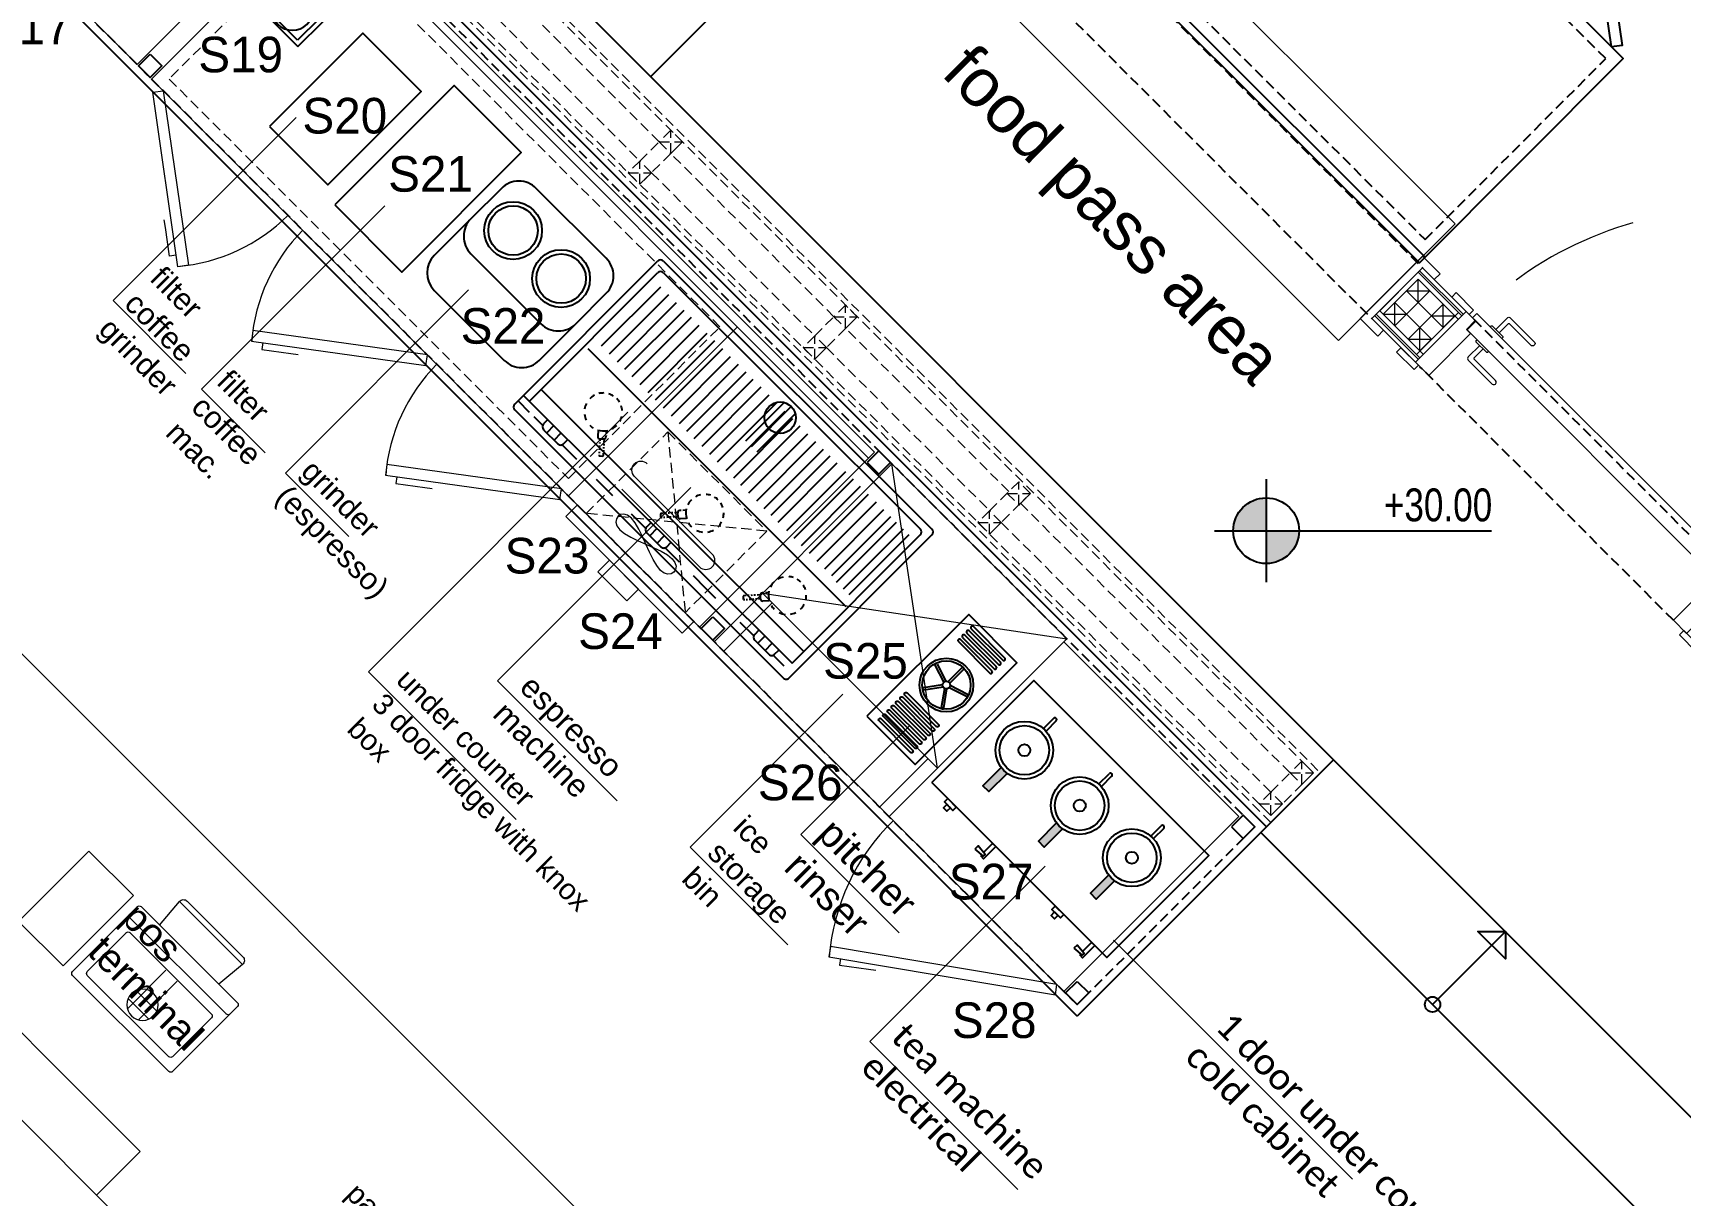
# Model space of a CAD drawing. Header units: millimetres. Extents: x 4459 to 18299, y -2909 to 3305.
# Drawn here: x 6534.1 to 6933.7, y 1243 to 1524.8 of the extents above; entities that cross this region are included whole.
import ezdxf
from ezdxf.enums import TextEntityAlignment as Align

# ---------------------------------------------------------------- set-up
doc = ezdxf.new("R2010")
doc.units = ezdxf.units.MM
doc.header["$LTSCALE"] = 5
doc.linetypes.add('DASHED', pattern=[0.75, 0.5, -0.25])
doc.linetypes.add('HIDDEN', pattern=[9.525, 6.35, -3.175])
doc.layers.get('Defpoints').update_dxf_attribs({"lineweight": 9})
for name, color, linetype in [('002 Çizgi', 7, 'Continuous'), ('a_text_1_100_turkish', 7, 'Continuous'), ('DY-49-Kot', 7, 'Continuous'), ('I-Eqpm-Fixd-N', 3, 'Continuous'), ('I-Eqpm-Move-N', 2, 'Continuous'), ('I-Powr-Wall-N', 2, 'Continuous'), ('katman 1', 7, 'Continuous'), ('Kıtc-002 Çizgi', 7, 'Continuous'), ('Sktürk-002 Çizgi', 7, 'Continuous')]:
    doc.layers.add(name, color=color, linetype=linetype)
for name, color, linetype, lineweight in [('AIT - Kitchen Equipment', 4, 'Continuous', 5), ('no3_ahsap kesit on', 40, 'Continuous', 20), ('no3_alçıpan kesit', 210, 'Continuous', 20), ('no3_duvar kaplama', 8, 'Continuous', 9), ('no3_kutuprofil kesit', 74, 'Continuous', 18), ('no3_mermer gorunus on', 31, 'Continuous', 15), ('no3_paslanmaz gorunus arka', 173, 'Continuous', 9), ('no3_paslanmaz gorunus on', 163, 'Continuous', 18), ('no3_seramik ön', 123, 'Continuous', 18), ('no3_yazı duvar', 152, 'Continuous', 0), ('no3_yazı tefriş', 152, 'Continuous', 15), ('no3_ölçü tefriş', 252, 'Continuous', 0)]:
    doc.layers.add(name, color=color, linetype=linetype, lineweight=lineweight)
doc.styles.add('M_1.1', font='stylu.ttf', dxfattribs={"width": 0.8, "height": 5})
doc.styles.add('ROMANSTW', font='georgia.ttf')
doc.styles.get("Standard").update_dxf_attribs({"font": 'arial.ttf'})
doc.styles.add('TAKSİM', font='GOTHIC.TTF', dxfattribs={"height": 20})
doc.styles.add('text2', font='calibri.ttf', dxfattribs={"width": 0.8})
doc.dimstyles.new('M1', dxfattribs={"dimtxt": 11, "dimasz": 5, "dimexe": 2, "dimexo": 5, "dimgap": 3, "dimtad": 1, "dimdec": 1, "dimzin": 12, "dimdsep": 46, "dimtxsty": 'ROMANSTW', "dimblk": 'ARCHTICK', "dimcen": 0.09, "dimse1": 1, "dimse2": 1, "dimclrd": 251, "dimclre": 251, "dimclrt": 1, "dimadec": 0, "dimazin": 0, "dimtfac": 1, "dimtdec": 1, "dimtix": 1, "dimtmove": 0, "dimatfit": 3, "dimldrblk": 'ARCHTICK', "dimfxl": 1, "dimtolj": 1, "dimtzin": 0, "dimarcsym": 0})
doc.dimstyles.new('M3', dxfattribs={"dimtxt": 7, "dimasz": 1, "dimexe": 1, "dimexo": 3, "dimgap": 3, "dimtad": 1, "dimdec": 1, "dimzin": 12, "dimdsep": 46, "dimtxsty": 'ROMANSTW', "dimblk": 'ARCHTICK', "dimcen": 0, "dimse1": 1, "dimse2": 1, "dimclrd": 251, "dimclre": 251, "dimclrt": 1, "dimadec": 0, "dimazin": 0, "dimtfac": 1, "dimtdec": 1, "dimtix": 1, "dimtmove": 0, "dimatfit": 3, "dimldrblk": 'ARCHTICK', "dimfxl": 1, "dimtolj": 1, "dimtzin": 0, "dimarcsym": 0})

# ---------------------------------------------------------------- blocks, each defined once
blk = doc.blocks.new('KAPI1')
at = {"layer": 'no3_ahsap kesit on'}
for p, q in [((16945.47, -7443.85), (16945.47, -7445.35)), ((17033.07, -7443.85), (16945.47, -7443.85)), ((17033.07, -7443.85), (17033.07, -7448.35)), ((16945.47, -7445.35), (16946.67, -7445.35)), ((16946.67, -7445.35), (16946.67, -7448.35)), ((17034.27, -7445.35), (17033.07, -7445.35)), ((16946.67, -7448.35), (17031.87, -7448.35))]:
    blk.add_line(p, q, dxfattribs=at)
for points in [[(16951.47, -7443.35), (16951.47, -7439.45, -0.414214), (16952.07, -7438.85), (16960.21, -7438.85, -1), (16960.21, -7440.05), (16952.92, -7440.05, 0.414214), (16952.67, -7440.3), (16952.67, -7443.35)], [(16950.07, -7443.85), (16950.07, -7443.6, -0.414214), (16950.32, -7443.35), (16953.82, -7443.35, -0.414214), (16954.07, -7443.6), (16954.07, -7443.85)], [(16954.07, -7448.35), (16954.07, -7448.6, -0.414214), (16953.82, -7448.85), (16950.32, -7448.85, -0.414214), (16950.07, -7448.6), (16950.07, -7448.35)], [(16951.47, -7448.85), (16951.47, -7452.75, 0.414214), (16952.07, -7453.35), (16960.21, -7453.35, 1), (16960.21, -7452.15), (16952.92, -7452.15, -0.414214), (16952.67, -7451.9), (16952.67, -7448.85)]]:
    blk.add_lwpolyline(points, format="xyb", dxfattribs=at)
for points in [[(16938.37, -7443.85), (16938.37, -7445.35), (16944.37, -7445.35), (16944.37, -7443.85), (16938.37, -7443.85)], [(17041.37, -7443.85), (17041.37, -7445.35), (17035.37, -7445.35), (17035.37, -7443.85), (17041.37, -7443.85)], [(16938.37, -7464.25), (16938.37, -7462.75), (16944.37, -7462.75), (16944.37, -7464.25), (16938.37, -7464.25)], [(17041.37, -7464.25), (17041.37, -7462.75), (17035.37, -7462.75), (17035.37, -7464.25), (17041.37, -7464.25)]]:
    blk.add_lwpolyline(points, dxfattribs=at)
for points in [[(16943.37, -7445.35), (16943.37, -7462.75), (16947.87, -7462.75), (16947.87, -7448.35), (16946.47, -7448.35), (16946.47, -7445.35)], [(17036.37, -7445.35), (17036.37, -7462.75), (17031.87, -7462.75), (17031.87, -7448.35), (17033.27, -7448.35), (17033.27, -7445.35)]]:
    blk.add_lwpolyline(points, close=True, dxfattribs=at)
blk.add_circle((17034.68, -7444.85), 0.5, dxfattribs=at)
at = {"layer": 'no3_duvar kaplama', "linetype": 'HIDDEN'}
blk.add_line((17034.68, -7444.85), (17035.11, -7355.69), dxfattribs=at)
blk.add_arc((17034.71, -7444.93), 89.24, 89.7396, 180.2747, dxfattribs=at)
blk = doc.blocks.new('plan3')
at = {"color": 252, "linetype": 'DASHED'}
for p, q in [((26778.99, -6858.65), (26864.04, -6943.69)), ((26766.69, -6870.96), (26851.73, -6956)), ((26939.34, -7019), (26875.7, -6955.36)), ((26924.92, -7029.18), (26863.4, -6967.67))]:
    blk.add_line(p, q, dxfattribs=at)
at = {"layer": 'no3_ahsap kesit on'}
blk.add_lwpolyline([(26866.86, -6946.52), (26868.28, -6945.11), (26864.04, -6940.87), (26848.9, -6956), (26853.15, -6960.24), (26854.56, -6958.83), (26851.73, -6956), (26864.04, -6943.69), (26866.86, -6946.52)], dxfattribs=at)
at = {"layer": 'no3_alçıpan kesit'}
for p, q in [((26853.64, -6954.09), (26862.74, -6944.99)), ((26854.49, -6954.94), (26862.98, -6946.45)), ((26873.58, -6955.36), (26862.98, -6944.76)), ((26872.73, -6956.21), (26862.98, -6946.45)), ((26863.4, -6965.54), (26852.79, -6954.94)), ((26864.25, -6964.7), (26853.64, -6954.09)), ((26872.73, -6954.51), (26862.55, -6964.7)), ((26873.58, -6955.36), (26863.4, -6965.54))]:
    blk.add_line(p, q, dxfattribs=at)
at = {"layer": 'no3_kutuprofil kesit'}
for points in [[(26860.15, -6949.28), (26862.98, -6952.11), (26865.8, -6949.28), (26862.98, -6946.45), (26860.15, -6949.28), (26865.8, -6949.28), (26862.98, -6952.11), (26862.98, -6946.45)], [(26854.49, -6954.94), (26857.32, -6957.77), (26860.15, -6954.94), (26857.32, -6952.11), (26854.49, -6954.94), (26860.15, -6954.94), (26857.32, -6957.77), (26857.32, -6952.11)], [(26866.23, -6955.36), (26869.06, -6958.19), (26871.88, -6955.36), (26869.06, -6952.53), (26866.23, -6955.36), (26871.88, -6955.36), (26869.06, -6958.19), (26869.06, -6952.53)], [(26860.57, -6961.02), (26863.4, -6963.85), (26866.23, -6961.02), (26863.4, -6958.19), (26860.57, -6961.02), (26866.23, -6961.02), (26863.4, -6963.85), (26863.4, -6958.19)]]:
    blk.add_lwpolyline(points, dxfattribs=at)
at = {"layer": 'no3_mermer gorunus on', "lineweight": 9}
blk.add_lwpolyline([(26789.69, -6850.78), (26761.41, -6879.07), (26843.62, -6961.28), (26871.91, -6933), (26789.69, -6850.78)], dxfattribs=at)
at = {"layer": 'no3_seramik ön'}
for p, q in [((26873.94, -6955.01), (26863.33, -6944.4)), ((26874.64, -6954.3), (26864.04, -6943.69)), ((26862.34, -6966.6), (26851.73, -6956)), ((26863.05, -6965.9), (26852.44, -6955.29))]:
    blk.add_line(p, q, dxfattribs=at)
at = {"layer": 'no3_ölçü tefriş'}
blk.add_lwpolyline([(26860.15, -6954.94), (26862.98, -6952.11), (26866.23, -6955.36), (26863.4, -6958.19), (26860.15, -6954.94)], dxfattribs=at)
at = {"layer": 'no3_ölçü tefriş', "color": 3, "rotation": 315}
blk.add_blockref('KAPI1', (20158.53, 10291.13), dxfattribs=at)
blk = doc.blocks.new('1 - POINT OF SALE - PLAN VIEW')
at = {"layer": 'AIT - Kitchen Equipment', "color": 8}
for p, q in [((107, 389), (259.4, 389)), ((107, 147.7), (107, 389)), ((259.4, 389), (259.4, 147.7)), ((285.4, 382.6), (285.4, 185.5)), ((621.9, 389), (291.7, 389)), ((596.5, 363.6), (317.1, 363.6)), ((628.3, 185.5), (628.3, 382.6)), ((310.8, 357.2), (310.8, 223.6)), ((426.8, 333.1), (497.9, 333.1)), ((443.3, 352.4), (443.3, 219.8)), ((481.4, 352.4), (481.4, 219.8)), ((602.9, 223.6), (602.9, 357.2)), ((426.8, 305.7), (497.9, 305.7)), ((317.1, 217.2), (596.5, 217.2)), ((285.4, 185.5), (285.4, 159.6)), ((621.9, 191.8), (291.7, 191.8)), ((628.3, 159.6), (628.3, 185.5)), ((259.4, 147.7), (107, 147.7)), ((291.7, 153.3), (621.9, 153.3)), ((355.2, 153.3), (348.7, 78.9)), ((564.9, 78.9), (558.4, 153.3)), ((564.9, 79), (348.7, 79)), ((361.4, 65.1), (552.3, 65.1))]:
    blk.add_line(p, q, dxfattribs=at)
blk.add_circle((462.3, 319.4), 38.1, dxfattribs=at)
for centre, radius, start, end in [((291.7, 382.6), 6.35, 90, 180), ((317.1, 357.2), 6.35, 90, 180), ((596.5, 357.2), 6.35, 0, 90), ((621.9, 382.6), 6.35, 360, 90), ((317.1, 223.6), 6.35, 180, 270), ((596.5, 223.6), 6.35, 270, 360), ((291.7, 185.5), 6.35, 90, 180), ((621.9, 185.5), 6.35, 0, 90), ((291.7, 159.6), 6.35, 180, 270), ((621.9, 159.6), 6.35, 270, 0), ((361.4, 77.8), 12.7, 175, 270), ((552.3, 77.8), 12.7, 270, 5)]:
    blk.add_arc(centre, radius, start, end, dxfattribs=at)
blk = doc.blocks.new('PLAN TEZGAHLAR')
at = {"layer": 'no3_mermer gorunus on'}
for p, q in [((18933.11, -9197.56), (18637.41, -9197.56)), ((18791.89, -9262.57), (18791.89, -9277.56)), ((18921.82, -9277.56), (18637.41, -9277.56))]:
    blk.add_line(p, q, dxfattribs=at)
blk.add_lwpolyline([(18642.41, -9262.57), (18791.89, -9262.57)], dxfattribs=at)
at = {"xscale": -0.1000002334292726, "yscale": 0.1000002334292723, "zscale": 0.1000002334292723, "rotation": 180.0535748549687}
blk.add_blockref('1 - POINT OF SALE - PLAN VIEW', (18720.91, -9205.11), dxfattribs=at)
at = {"layer": 'no3_yazı tefriş', "attachment_point": 1}
for s, insert, char_height, width in [('pos\\Pterminal', (18748.65, -9219.48), 6.889, 105.5846), ('packaging area', (18834.53, -9230.02, 0), 5.0545, 76.8983)]:
    blk.add_mtext(s, dxfattribs=dict(at, insert=insert, char_height=char_height, width=width))
blk = doc.blocks.new('Kot işareti-Plan')
at = {"layer": 'DY-49-Kot'}
h = blk.add_hatch(color=256, dxfattribs=at)
h.dxf.hatch_style = 1
h.paths.add_polyline_path([(0, 0.35, 0.414214), (-0.35, 0), (0, 0)])
h.paths.add_polyline_path([(0.35, 0), (0, 0), (0, -0.35, 0.414214)])
for points in [[(0, 0.55), (0, -0.55)], [(-0.55, 0), (2.4, 0)]]:
    blk.add_lwpolyline(points, dxfattribs=at)
blk.add_circle((0, 0), 0.35, dxfattribs=at)
at = {"layer": 'DY-49-Kot', "style": 'M_1.1', "width": 0.8}
for tag, p in [('İNCEKOT', (2.409, 0.1)), ('KABAKOT', (2.408, -0.404))]:
    blk.add_attdef(tag, text='', height=0.35, dxfattribs=at).set_placement(p, align=Align.RIGHT)
blk = doc.blocks.new('RRR')
for p, q in [((28202.73, -6876.11), (28260.88, -6817.97)), ((28368.41, -7041.79), (28460.26, -7133.65)), ((28350.73, -7059.47), (28458.85, -7167.59))]:
    blk.add_line(p, q)
at = {"elevation": 0}
for points in [[(28185.05, -6858.44), (28368.41, -7041.79), (28350.73, -7059.47)], [(28392.42, -7101.15), (28410.09, -7083.48), (28410.09, -7090.11), (28403.4, -7083.42), (28410.09, -7083.48)]]:
    blk.add_lwpolyline(points, dxfattribs=at)
blk.add_circle((28392.42, -7101.15), 1.86)
at = {"xscale": 22.76837192191504, "yscale": 22.76837192191504, "zscale": 22.76837192191504}
blk.add_blockref('Kot işareti-Plan', (28352.06, -6986.23), dxfattribs=at).add_auto_attribs({'İNCEKOT': '+30.00'})
blk = doc.blocks.new('_ArchTick')
at = {"color": 0, "linetype": 'ByBlock', "const_width": 0.15}
blk.add_lwpolyline([(-0.5, -0.5), (0.5, 0.5)], dxfattribs=at)
blk = doc.blocks.new('*D162')
at = {"layer": 'Defpoints', "color": 0, "transparency": 16777216}
for p in [(6440.26, 1352.23), (6556.55, 1242.97), (6535.8, 1222.19)]:
    blk.add_point(p, dxfattribs=at)
at = {"layer": 'no3_ölçü tefriş', "color": 251, "lineweight": -2, "transparency": 16777216}
blk.add_line((6422.92, 1334.86), (6535.8, 1222.19), dxfattribs=at)
for p, rotation in [((6422.92, 1334.86), 135.0534277570494), ((6535.8, 1222.19), 315.0534277570494)]:
    blk.add_blockref('_ArchTick', p, dxfattribs=dict(at, rotation=rotation))
at = {"layer": 'no3_ölçü tefriş', "color": 1, "true_color": 0xff0000, "transparency": 16777216, "insert": (6484.03, 1283.2), "char_height": 7, "attachment_point": 5, "rotation": 315.0534, "style": 'ROMANSTW'}
blk.add_mtext('\\A1;\\A1;160', dxfattribs=at)
blk = doc.blocks.new('*D164')
at = {"layer": 'Defpoints', "color": 0, "transparency": 16777216}
for p in [(5839.92, 1916.77), (5813.73, 1890.53), (6660.99, 1097.23)]:
    blk.add_point(p, dxfattribs=at)
at = {"layer": 'no3_mermer gorunus on', "color": 251, "lineweight": -2, "transparency": 16777216}
blk.add_line((6634.8, 1070.99), (5813.73, 1890.53), dxfattribs=at)
at = {"layer": 'no3_mermer gorunus on', "color": 251, "lineweight": -2, "transparency": 16777216, "xscale": 5, "yscale": 5, "zscale": 5}
for p, rotation in [((5813.73, 1890.53), 135.0534277570416), ((6634.8, 1070.99), 315.0534277570416)]:
    blk.add_blockref('_ArchTick', p, dxfattribs=dict(at, rotation=rotation))
at = {"layer": 'no3_mermer gorunus on', "color": 1, "transparency": 16777216, "insert": (6230.4, 1486.9), "char_height": 11, "attachment_point": 5, "rotation": 315.0534, "style": 'ROMANSTW'}
blk.add_mtext('\\A1;\\A1;1160', dxfattribs=at)
blk = doc.blocks.new('vvv')
at = {"layer": 'no3_seramik ön', "color": 251, "linetype": 'DASHED'}
for p, q in [((25119.23, -6951.24), (24724.43, -6556.43, 0)), ((25133.38, -6937.1), (25119.23, -6951.24))]:
    blk.add_line(p, q, dxfattribs=at)
for points in [[(25120.29, -6950.18), (24725.49, -6555.37), (24737.51, -6543.35), (25132.32, -6938.16)], [(25120.29, -6948.48), (24727.18, -6555.37), (24737.51, -6545.05), (25130.62, -6938.16)]]:
    blk.add_lwpolyline(points, close=True, dxfattribs=at)
for points in [[(24971.87, -6785.07), (24932.28, -6745.47), (24927.61, -6750.14), (24967.21, -6789.74), (24971.87, -6785.07)], [(24971.87, -6785.07), (24974.7, -6787.9), (24977.53, -6785.07), (24974.7, -6782.24), (24971.87, -6785.07), (24977.53, -6785.07), (24974.7, -6787.9), (24974.7, -6782.24)], [(25014.3, -6827.5), (24974.7, -6787.9), (24970.03, -6792.57), (25009.63, -6832.16), (25014.3, -6827.5)], [(24964.38, -6792.57), (24967.21, -6795.39), (24970.03, -6792.57), (24967.21, -6789.74), (24964.38, -6792.57), (24970.03, -6792.57), (24967.21, -6795.39), (24967.21, -6789.74)], [(25014.3, -6827.5), (25017.13, -6830.33), (25019.96, -6827.5), (25017.13, -6824.67), (25014.3, -6827.5), (25019.96, -6827.5), (25017.13, -6830.33), (25017.13, -6824.67)], [(25006.8, -6834.99), (25009.63, -6837.82), (25012.46, -6834.99), (25009.63, -6832.16), (25006.8, -6834.99), (25012.46, -6834.99), (25009.63, -6837.82), (25009.63, -6832.16)], [(25056.73, -6869.92), (25017.13, -6830.33), (25012.46, -6834.99), (25052.06, -6874.59), (25056.73, -6869.92)], [(25056.3, -6870.35), (25059.13, -6873.18), (25061.96, -6870.35), (25059.13, -6867.52), (25056.3, -6870.35), (25061.96, -6870.35), (25059.13, -6873.18), (25059.13, -6867.52)], [(25124.96, -6938.16), (25059.55, -6872.75), (25054.89, -6877.42), (25120.29, -6942.83), (25124.96, -6938.16)], [(25049.23, -6877.42), (25052.06, -6880.25), (25054.89, -6877.42), (25052.06, -6874.59), (25049.23, -6877.42), (25054.89, -6877.42), (25052.06, -6880.25), (25052.06, -6874.59)], [(25124.96, -6938.16), (25127.79, -6940.99), (25130.62, -6938.16), (25127.79, -6935.33), (25124.96, -6938.16), (25130.62, -6938.16), (25127.79, -6940.99), (25127.79, -6935.33)], [(25117.47, -6945.65), (25120.29, -6948.48), (25123.12, -6945.65), (25120.29, -6942.83), (25117.47, -6945.65), (25123.12, -6945.65), (25120.29, -6948.48), (25120.29, -6942.83)]]:
    blk.add_lwpolyline(points, dxfattribs=at)
blk = doc.blocks.new('tezgah2')
at = {"layer": 'no3_mermer gorunus on', "elevation": 0}
blk.add_lwpolyline([(19449.01, -6730.42), (19511.24, -6668.2), (19906.05, -7063), (19843.82, -7125.23), (19449.01, -6730.42)], dxfattribs=at)
at = {"layer": 'no3_mermer gorunus on', "color": 3}
blk.add_blockref('vvv', (-5229.45, -128.03), dxfattribs=at)
blk = doc.blocks.new('188-70')
at = {"layer": '002 Çizgi', "color": 7}
blk.add_line((24.33, -110.05), (24.33, 77.95), dxfattribs=at)
for points in [[(-43.67, -110.05), (26.33, -110.05), (26.33, 77.95), (-43.67, 77.95)], [(-71.34, 41.26), (-45.73, 75.49), (-43.67, 73.95), (-69.29, 39.73)], [(-71.49, 15.89), (-45.72, -18.22), (-43.67, -16.67), (-69.44, 17.44)], [(-71.49, -30.08), (-45.72, -64.19), (-43.67, -62.65), (-69.44, -28.54)], [(-40.65, -93.61), (-40.48, -92.15), (-40.02, -90.45), (-39.38, -88.58), (-38.65, -86.63), (-37.91, -84.69), (-37.27, -82.82), (-36.82, -81.12), (-36.64, -79.66), (-36.82, -78.52), (-37.27, -77.7), (-37.91, -77.21), (-38.65, -77.05), (-39.38, -77.21), (-40.02, -77.7), (-40.48, -78.52), (-40.65, -79.66), (-40.48, -81.12), (-40.02, -82.82), (-39.38, -84.69), (-38.65, -86.63), (-37.91, -88.58), (-37.27, -90.45), (-36.82, -92.15), (-36.64, -93.61), (-36.82, -94.75), (-37.27, -95.57), (-37.91, -96.06), (-38.65, -96.22), (-39.38, -96.06), (-40.02, -95.57), (-40.48, -94.75)]]:
    blk.add_lwpolyline(points, close=True, dxfattribs=at)
at = {"layer": '002 Çizgi', "color": 7, "linetype": 'DASHED'}
blk.add_lwpolyline([(21.33, -62.05), (21.33, 74.95), (-40.67, 74.95), (-40.67, -62.05)], close=True, dxfattribs=at)
at = {"layer": '002 Çizgi', "color": 7, "const_width": 0.427}
for points in [[(-69.65, 43.51), (-70.98, 44.51), (-66.75, 50.16), (-65.66, 51.61)], [(-69.79, 13.65), (-71.11, 12.65), (-66.86, 7.02), (-65.77, 5.58)], [(-69.79, -32.33), (-71.11, -33.32), (-66.86, -38.96), (-65.77, -40.4)]]:
    blk.add_lwpolyline(points, dxfattribs=at)
at = {"layer": '002 Çizgi', "color": 7}
blk.add_lwpolyline([(24.33, -65.05), (-43.67, -65.05)], dxfattribs=at)
for points in [[(-28.99, -99.71), (-28.99, -73.04, -1), (-24.65, -73.04)], [(-33.34, -73.04), (-33.34, -99.71, 1), (-28.99, -99.71)]]:
    blk.add_lwpolyline(points, format="xyb", dxfattribs=at)
for centre, start, end in [((-43.67, 73.95), 229.755, 270), ((-43.67, -16.67), 90, 130.5092), ((-43.67, -62.65), 90, 130.5092)]:
    blk.add_arc(centre, 42.75, start, end, dxfattribs=at)
blk = doc.blocks.new('SS')
at = {"layer": 'no3_paslanmaz gorunus on'}
for points in [[(18544.38, -6403.27), (18604.38, -6403.27), (18604.38, -6463.27), (18544.38, -6463.27), (18544.38, -6403.27)], [(18560.39, -6495.94), (18561.39, -6497.26), (18567.02, -6493), (18568.46, -6491.91)]]:
    blk.add_lwpolyline(points, dxfattribs=at)
blk.add_lwpolyline([(18558.14, -6497.64), (18603.53, -6465.31), (18601.99, -6463.27), (18556.6, -6495.6)], close=True, dxfattribs=at)
blk.add_arc((18597.31, -6464.05), 51.52, 179.1326, 220.6291, dxfattribs=at)
blk = doc.blocks.new('*U133')
at = {"color": 254}
for p, q in [((-2.6, 20.3), (-2.6, -23)), ((2.6, 20.3), (2.6, -23))]:
    blk.add_line(p, q, dxfattribs=at)
blk.add_arc((0, 20.3), 2.64, 0, 180, dxfattribs=at)
blk = doc.blocks.new('*U132')
at = {"color": 0, "linetype": 'ByBlock', "lineweight": -2, "transparency": 16777216}
blk.add_blockref('*U133', (255547.5, -60887.9), dxfattribs=at)
for p, rotation in [((255517.9, -60909.4), 72), ((255577, -60909.4), 288), ((255529.2, -60944.2), 144), ((255565.7, -60944.2), 216)]:
    blk.add_blockref('*U133', p, dxfattribs=dict(at, rotation=rotation))
blk = doc.blocks.new('glass rinser')
at = {"ltscale": 10, "transparency": 16777216}
blk.add_lwpolyline([(0, -152.4), (180, -152.4), (180, 227.6), (0, 227.6)], close=True, dxfattribs=at)
at = {"ltscale": 5}
for points in [[(31.3, 205.7), (148.7, 205.7, 0.414214), (152.7, 209.7), (152.7, 209.7, 0.414214), (148.7, 213.7), (31.3, 213.7, 0.414214), (27.3, 209.7), (27.3, 209.7, 0.414214)], [(31.3, 189.6), (148.7, 189.6, 0.414214), (152.7, 193.7), (152.7, 193.7, 0.414214), (148.7, 197.7), (31.3, 197.7, 0.414214), (27.3, 193.7), (27.3, 193.7, 0.414214)], [(31.3, 173.6), (148.7, 173.6, 0.414214), (152.7, 177.6), (152.7, 177.6, 0.414214), (148.7, 181.6), (31.3, 181.6, 0.414214), (27.3, 177.6), (27.3, 177.6, 0.414214)], [(31.3, 157.5), (148.7, 157.5, 0.414214), (152.7, 161.6), (152.7, 161.6, 0.414214), (148.7, 165.6), (31.3, 165.6, 0.414214), (27.3, 161.6), (27.3, 161.6, 0.414214)], [(31.3, -34.2), (148.7, -34.2, -0.414214), (152.7, -38.2), (152.7, -38.2, -0.414214), (148.7, -42.3), (31.3, -42.3, -0.414214), (27.3, -38.2), (27.3, -38.2, -0.414214)], [(31.3, -50.3), (148.7, -50.3, -0.414214), (152.7, -54.3), (152.7, -54.3, -0.414214), (148.7, -58.3), (31.3, -58.3, -0.414214), (27.3, -54.3), (27.3, -54.3, -0.414214)], [(31.3, -66.3), (148.7, -66.3, -0.414214), (152.7, -70.3), (152.7, -70.3, -0.414214), (148.7, -74.3), (31.3, -74.3, -0.414214), (27.3, -70.3), (27.3, -70.3, -0.414214)], [(31.3, -82.3), (148.7, -82.3, -0.414214), (152.7, -86.4), (152.7, -86.4, -0.414214), (148.7, -90.4), (31.3, -90.4, -0.414214), (27.3, -86.4), (27.3, -86.4, -0.414214)], [(31.3, -98.4), (148.7, -98.4, -0.414214), (152.7, -102.4), (152.7, -102.4, -0.414214), (148.7, -106.4), (31.3, -106.4, -0.414214), (27.3, -102.4), (27.3, -102.4, -0.414214)], [(31.3, -114.4), (148.7, -114.4, -0.414214), (152.7, -118.5), (152.7, -118.5, -0.414214), (148.7, -122.5), (31.3, -122.5, -0.414214), (27.3, -118.5), (27.3, -118.5, -0.414214)], [(31.3, -130.5), (148.7, -130.5, -0.414214), (152.7, -134.5), (152.7, -134.5, -0.414214), (148.7, -138.5), (31.3, -138.5, -0.414214), (27.3, -134.5), (27.3, -134.5, -0.414214)]]:
    blk.add_lwpolyline(points, format="xyb", close=True, dxfattribs=at)
at = {"ltscale": 10, "transparency": 16777216}
for radius in [71, 63.9, 10.1]:
    blk.add_circle((90, 54.2), radius, dxfattribs=at)
at = {"ltscale": 10, "transparency": 16777216, "xscale": 1.18110236220477, "yscale": 1.18110236220477, "zscale": 1.18110236220477}
blk.add_blockref('*U132', (-301737.7, 72005.8), dxfattribs=at)
blk = doc.blocks.new('turkkahve-flat-1')
for p, q in [((0, 0), (0, 29.95)), ((0, 29.95), (17.09, 29.95)), ((16.08, 29.1), (1, 29.1)), ((1, 29.1), (1, 1.14)), ((16.08, 1.14), (16.08, 29.1)), ((17.09, 29.95), (17.09, 0)), ((17.09, 0), (0, 0)), ((1, 1.14), (16.08, 1.14))]:
    blk.add_line(p, q)
for centre, major_axis in [((11.73, 21.97), (1.91, 4.62)), ((11.69, 22.83), (0.96, 2.31)), ((11.69, 7.26), (1.91, 4.62)), ((11.73, 8.13), (0.96, 2.31))]:
    blk.add_ellipse(centre, major_axis=major_axis, ratio=1)
blk = doc.blocks.new('power-220v-single')
at = {"layer": 'I-Powr-Wall-N'}
for p, q in [((-19, 33), (-19, -99.6)), ((0, 38.1), (0, -99.6)), ((19, 33), (19, -99.6))]:
    blk.add_line(p, q, dxfattribs=at)
blk.add_circle((0, 0), 38.1, dxfattribs=at)
blk = doc.blocks.new('#11 - ESPRESSO 3HEAD - PLAN VIEW')
at = {"layer": 'I-Eqpm-Move-N', "color": 1}
for p, q in [((-22909.8, -9619.5), (-22909.8, -9129.5)), ((-22899.8, -9119.5), (-21979.8, -9119.4)), ((-22889.8, -9589.5), (-22889.8, -9149.5)), ((-22879.8, -9139.5), (-22000.3, -9139.4)), ((-21989.8, -9589.4), (-21989.8, -9149.4)), ((-21969.8, -9619.4), (-21969.8, -9129.4)), ((-21969.8, -9619.4), (-21969.8, -9129.4)), ((-22879.8, -9399.4), (-21994.5, -9399.4)), ((-22889.8, -9549.5), (-21989.8, -9549.4)), ((-22909.8, -9589.5), (-21989.8, -9589.4)), ((-22826.6, -9589.5), (-22826.6, -9604)), ((-22806.2, -9589.5), (-22806.2, -9614)), ((-22781.1, -9614), (-22781.1, -9589.5)), ((-22758.1, -9604), (-22758.1, -9589.5)), ((-22472.9, -9589.6), (-22472.9, -9604.1)), ((-22452.6, -9589.6), (-22452.6, -9614.1)), ((-22427.5, -9614.1), (-22427.5, -9589.6)), ((-22404.5, -9604.1), (-22404.5, -9589.6)), ((-22103.6, -9589.2), (-22103.6, -9603.7)), ((-22083.2, -9589.2), (-22083.2, -9613.7)), ((-22058.2, -9613.7), (-22058.2, -9589.2)), ((-22035.2, -9603.7), (-22035.2, -9589.2)), ((-22899.8, -9629.5), (-21979.8, -9629.4)), ((-22816.6, -9614), (-22768.1, -9614)), ((-22462.9, -9614.1), (-22414.5, -9614.1)), ((-22093.6, -9613.7), (-22045.2, -9613.7))]:
    blk.add_line(p, q, dxfattribs=at)
at = {"layer": 'I-Eqpm-Move-N', "color": 254}
for p, q in [((-22860.6, -9169), (-22860.6, -9372.2)), ((-22833.4, -9169), (-22833.4, -9372.2)), ((-22806.3, -9169), (-22806.3, -9372.2)), ((-22780.4, -9169), (-22780.4, -9372.2)), ((-22755.7, -9169), (-22755.7, -9372.2)), ((-22728.5, -9169), (-22728.5, -9372.2)), ((-22701.4, -9169), (-22701.4, -9372.2)), ((-22675.5, -9169), (-22675.5, -9372.2)), ((-22648.3, -9169), (-22648.3, -9372.2)), ((-22621.2, -9169), (-22621.2, -9372.2)), ((-22594, -9169), (-22594, -9372.2)), ((-22568.1, -9169), (-22568.1, -9372.2)), ((-22543.4, -9169), (-22543.4, -9372.2)), ((-22516.3, -9169), (-22516.3, -9372.2)), ((-22489.1, -9169), (-22489.2, -9372.2)), ((-22463.2, -9169), (-22463.2, -9372.2)), ((-22433.6, -9169), (-22433.6, -9372.2)), ((-22407.7, -9169), (-22407.7, -9372.2)), ((-22383, -9169), (-22383, -9372.2)), ((-22355.9, -9169), (-22355.9, -9372.2)), ((-22328.7, -9169), (-22328.7, -9372.2)), ((-22302.8, -9169), (-22302.8, -9372.2)), ((-22279.4, -9169), (-22279.4, -9372.2)), ((-22255.9, -9169), (-22255.9, -9371.9)), ((-22226.3, -9169), (-22226.3, -9371.9)), ((-22200.3, -9169), (-22200.4, -9371.9)), ((-22175.7, -9169), (-22175.7, -9371.9)), ((-22148.5, -9169), (-22148.5, -9371.9)), ((-22121.4, -9169), (-22121.4, -9371.9)), ((-22095.5, -9169), (-22095.5, -9371.9)), ((-22072, -9169), (-22072, -9371.9)), ((-22052.4, -9169), (-22052.4, -9374.6)), ((-22028.9, -9169), (-22028.9, -9374.6)), ((-22009.3, -9169), (-22009.3, -9374.6)), ((-22707.3, -9508.4), (-22702, -9514.2)), ((-22434, -9508.4), (-22439.3, -9514.2)), ((-22151.2, -9508), (-22156.5, -9513.9)), ((-22722.2, -9521.6), (-22712, -9533.1)), ((-22704.9, -9533.5), (-22697.5, -9526.8)), ((-22704.5, -9533.1), (-22701, -9537.1)), ((-22699.4, -9517.1), (-22697.1, -9519.7)), ((-22698.6, -9539.8), (-22696, -9542.7)), ((-22697.1, -9526.4), (-22691.6, -9532.6)), ((-22693.6, -9545.4), (-22690.8, -9548.4)), ((-22689, -9535.4), (-22686.6, -9538.1)), ((-22683.9, -9541.2), (-22681.5, -9543.9)), ((-22678.8, -9546.8), (-22676.4, -9549.5)), ((-22462.5, -9546.8), (-22464.9, -9549.5)), ((-22457.4, -9541.2), (-22459.9, -9543.9)), ((-22452.3, -9535.4), (-22454.7, -9538.1)), ((-22447.7, -9545.4), (-22450.5, -9548.4)), ((-22444.2, -9526.4), (-22449.7, -9532.6)), ((-22442.7, -9539.8), (-22445.3, -9542.7)), ((-22441.9, -9517.1), (-22444.2, -9519.7)), ((-22436.4, -9533.5), (-22443.8, -9526.8)), ((-22436.8, -9533.1), (-22440.3, -9537.1)), ((-22419.1, -9521.6), (-22429.3, -9533.1)), ((-22179.7, -9546.4), (-22182.1, -9549.1)), ((-22174.7, -9540.8), (-22177.1, -9543.5)), ((-22169.5, -9535.1), (-22171.9, -9537.8)), ((-22165, -9545), (-22167.7, -9548)), ((-22161.4, -9526.1), (-22166.9, -9532.2)), ((-22160, -9539.4), (-22162.6, -9542.3)), ((-22159.1, -9516.8), (-22161.4, -9519.4)), ((-22153.6, -9533.1), (-22161.1, -9526.4)), ((-22154, -9532.8), (-22157.5, -9536.7)), ((-22136.3, -9521.3), (-22146.6, -9532.7)), ((-22688.4, -9551.1), (-22685.8, -9554)), ((-22683.4, -9556.7), (-22681, -9559.3)), ((-22678.6, -9562), (-22677.5, -9563.3)), ((-22676.1, -9563.3), (-22670.1, -9558)), ((-22674.1, -9552.1), (-22670, -9556.6)), ((-22467.2, -9552.1), (-22471.3, -9556.6)), ((-22465.2, -9563.3), (-22471.2, -9558)), ((-22462.7, -9562), (-22463.8, -9563.3)), ((-22457.9, -9556.7), (-22460.3, -9559.3)), ((-22452.9, -9551.1), (-22455.5, -9554)), ((-22184.5, -9551.7), (-22188.5, -9556.2)), ((-22182.5, -9563), (-22188.4, -9557.6)), ((-22179.9, -9561.6), (-22181.1, -9562.9)), ((-22175.1, -9556.3), (-22177.5, -9558.9)), ((-22170.1, -9550.7), (-22172.7, -9553.6)), ((-22909.8, -9608.5), (-22871.4, -9608.5)), ((-22856.3, -9608.5), (-22826.6, -9608.5)), ((-22759.2, -9608.5), (-22709.7, -9608.6)), ((-22641.5, -9608.9), (-22585.8, -9608.9)), ((-22521.8, -9608.4), (-22472, -9608.5)), ((-22403.1, -9608.5), (-22357.1, -9608.5)), ((-22310.2, -9608.5), (-22288.1, -9608.5)), ((-22288.7, -9608.5), (-22233, -9608.4)), ((-22149.6, -9608.2), (-22103.6, -9608.2)), ((-22117.5, -9608), (-22102.7, -9608)), ((-22036.1, -9608), (-22003, -9608)), ((-22014.1, -9608), (-21999.8, -9607.9))]:
    blk.add_line(p, q, dxfattribs=at)
at = {"layer": 'I-Eqpm-Move-N', "color": 1}
for centre, start, end in [((-22899.8, -9129.5), 90, 180), ((-22879.8, -9149.5), 90, 180), ((-21999.8, -9149.4), 0, 90), ((-21979.8, -9129.4), 0, 90), ((-22899.8, -9619.5), 180, 270), ((-22816.6, -9604), 180, 270), ((-22768.1, -9604), 270, 0), ((-22462.9, -9604.1), 180, 270), ((-22414.5, -9604.1), 270, 0), ((-22093.6, -9603.7), 180, 270), ((-22045.2, -9603.7), 270, 0), ((-21979.8, -9619.4), 270, 0)]:
    blk.add_arc(centre, 10, start, end, dxfattribs=at)
at = {"layer": 'I-Eqpm-Move-N', "color": 254}
for centre, radius, start, end in [((-22744.6, -9481.4), 46, 162.2441, 180.7343), ((-22744.6, -9481.4), 46, 133.6501, 148.6762), ((-22744.6, -9481.4), 46, 102.1553, 117.7637), ((-22744.6, -9481.4), 46, 76.4057, 89.5918), ((-22744.6, -9481.4), 46, 49.1522, 63.6035), ((-22744.6, -9481.4), 46, 15.4264, 32.3494), ((-22396.7, -9481.4), 46, 147.6506, 164.5736), ((-22396.7, -9481.4), 46, 116.3965, 130.8478), ((-22396.7, -9481.4), 46, 90.4082, 103.5943), ((-22396.7, -9481.4), 46, 62.2363, 77.8447), ((-22396.7, -9481.4), 46, 31.3238, 46.3499), ((-22396.7, -9481.4), 46, 359.2657, 17.7559), ((-22114, -9481), 46, 147.6506, 164.5736), ((-22114, -9481), 46, 116.3965, 130.8478), ((-22114, -9481), 46, 90.4082, 103.5943), ((-22114, -9481), 46, 62.2363, 77.8447), ((-22114, -9481), 46, 31.3238, 46.3499), ((-22114, -9481), 46, 359.2657, 17.7559), ((-22744.6, -9481.4), 46, 198.0245, 216.0549), ((-22744.6, -9481.4), 46, 297.6311, 328.4212), ((-22744.6, -9481.4), 46, 341.0872, 359.9434), ((-22396.7, -9481.4), 46, 180.0566, 198.9128), ((-22396.7, -9481.4), 46, 211.5788, 242.3689), ((-22396.7, -9481.4), 46, 323.9451, 341.9755), ((-22114, -9481), 46, 180.0566, 198.9128), ((-22114, -9481), 46, 211.5788, 242.3689), ((-22114, -9481), 46, 323.9451, 341.9755), ((-22744.6, -9481.4), 46, 231.6193, 251.002), ((-22744.6, -9481.4), 46, 269.155, 282.7802), ((-22708.2, -9529.7), 5, 221.9534, 311.9534), ((-22700.8, -9523.1), 5, 311.9534, 41.9534), ((-22440.5, -9523.1), 5, 138.0466, 228.0466), ((-22433.1, -9529.7), 5, 228.0466, 318.0466), ((-22396.7, -9481.4), 46, 257.2198, 270.845), ((-22396.7, -9481.4), 46, 288.998, 308.3807), ((-22157.7, -9522.7), 5, 138.0466, 228.0466), ((-22150.3, -9529.4), 5, 228.0466, 318.0466), ((-22114, -9481), 46, 257.2198, 270.845), ((-22114, -9481), 46, 288.998, 308.3807), ((-22676.7, -9562.6), 1, 221.9534, 311.9534), ((-22670.8, -9557.2), 1, 311.9534, 41.9534), ((-22670.8, -9557.2), 1, 311.9534, 41.9534), ((-22470.5, -9557.2), 1, 138.0466, 228.0466), ((-22470.5, -9557.2), 1, 138.0466, 228.0466), ((-22464.6, -9562.6), 1, 228.0466, 318.0466), ((-22187.8, -9556.9), 1, 138.0466, 228.0466), ((-22187.8, -9556.9), 1, 138.0466, 228.0466), ((-22181.8, -9562.2), 1, 228.0466, 318.0466)]:
    blk.add_arc(centre, radius, start, end, dxfattribs=at)
at = {"layer": 'I-Powr-Wall-N', "rotation": 359.9999999999999}
blk.add_blockref('power-220v-single', (-22431, -9188.1), dxfattribs=at)
blk = doc.blocks.new('espresso kahv. ogutucdu')
for p, q in [((19533.63, -7239.93), (19533.63, -7252.49)), ((19569.63, -7252.49), (19569.63, -7239.93)), ((19539.63, -7258.49), (19563.63, -7258.49))]:
    blk.add_line(p, q)
blk.add_lwpolyline([(19539.63, -7245.93), (19563.63, -7245.93, 0.414214), (19569.63, -7239.93), (19569.63, -7229.49, 0.414214), (19563.63, -7223.49), (19539.63, -7223.49, 0.414214), (19533.63, -7229.49), (19533.63, -7239.93, 0.414214)], format="xyb", close=True)
for centre, radius in [((19542.88, -7234.71), 7), ((19559.36, -7234.71), 7), ((19542.88, -7234.71), 6), ((19559.36, -7234.71), 6)]:
    blk.add_circle(centre, radius)
for centre, start, end in [((19539.63, -7252.49), 180, 270), ((19563.63, -7252.49), 270, 0)]:
    blk.add_arc(centre, 6, start, end)
blk = doc.blocks.new('filtre kahve mak')
at = {"layer": 'a_text_1_100_turkish', "color": 0}
blk.add_lwpolyline([(19702.32, -6967.01), (19718.59, -6983.28), (19747.58, -6954.29), (19731.31, -6938.02), (19702.32, -6967.01)], dxfattribs=at)
blk = doc.blocks.new('filtre kahve ogutucu')
at = {"layer": 'a_text_1_100_turkish', "color": 0}
blk.add_lwpolyline([(19686.9, -6948.38), (19701.04, -6962.52), (19723.67, -6939.89), (19709.52, -6925.75), (19686.9, -6948.38)], dxfattribs=at)
blk = doc.blocks.new('A$C175E6FC1')
at = {"layer": 'Kıtc-002 Çizgi'}
for points in [[(11.32, 12.43), (9.31, 12.43), (9.31, 18.7, 0.072213), (11.32, 18.7)], [(30.32, 12.43), (28.31, 12.43), (28.31, 18.7, 0.072213), (30.32, 18.7)], [(48.19, 12.43), (46.18, 12.43), (46.18, 18.7, 0.072213), (48.19, 18.7)]]:
    blk.add_hatch(color=256, dxfattribs=at).paths.add_polyline_path(points)
for p, q in [((59.97, 4.21, -0.73), (0, 4.21, -0.73)), ((21.92, 4.21, -0.73), (20.83, 4.21, -0.73)), ((55.9, 4.21, -0.73), (54.8, 4.21, -0.73))]:
    blk.add_line(p, q, dxfattribs=at)
at = {"layer": 'Kıtc-002 Çizgi', "elevation": -0.73}
for points in [[(0, 4.21), (59.97, 4.21), (59.97, 39.21), (0, 39.21)], [(5.47, 4.21), (8.38, 4.21), (8.38, 3.05), (5.47, 3.05)], [(42.34, 4.21), (45.26, 4.21), (45.26, 3.05), (42.34, 3.05)], [(6.34, 3.05), (7.51, 3.05), (7.51, 1.88), (6.34, 1.88)], [(18.78, 0.2), (21.44, 0.41), (21.44, 1.04), (18.78, 1.25)], [(43.22, 3.05), (44.38, 3.05), (44.38, 1.88), (43.22, 1.88)], [(52.75, 0.2), (55.41, 0.41), (55.41, 1.04), (52.75, 1.25)]]:
    blk.add_lwpolyline(points, close=True, dxfattribs=at)
for points in [[(9.87, 32.61), (9.87, 36.13)], [(10.75, 36.13), (10.75, 32.61)], [(28.87, 32.61), (28.87, 36.13)], [(29.75, 36.13), (29.75, 32.61)], [(46.75, 32.61), (46.75, 36.13)], [(47.62, 36.13), (47.62, 32.61)], [(11.32, 18.7), (11.32, 12.43), (9.31, 12.43), (9.31, 18.7)], [(30.32, 18.7), (30.32, 12.43), (28.31, 12.43), (28.31, 18.7)], [(48.19, 18.7), (48.19, 12.43), (46.18, 12.43), (46.18, 18.7)], [(20.83, 4.21), (20.83, 1.08)], [(20.83, 0), (21.92, 0), (21.92, 4.21)], [(54.8, 4.21), (54.8, 1.08)], [(54.8, 0), (55.9, 0), (55.9, 4.21)], [(20.83, 0.36), (20.83, 0)], [(54.8, 0.36), (54.8, 0)]]:
    blk.add_lwpolyline(points, dxfattribs=at)
at = {"layer": 'Kıtc-002 Çizgi'}
for centre, radius in [((10.31, 25.62, -0.73), 7), ((29.31, 25.62, -0.73), 7), ((47.19, 25.62, -0.73), 7), ((10.31, 25.62, -0.73), 6), ((29.31, 25.62, -0.73), 6), ((47.19, 25.62, -0.73), 6), ((10.31, 25.62, -0.73), 1.45), ((29.31, 25.62, -0.73), 1.45), ((47.19, 25.62, -0.73), 1.45)]:
    blk.add_circle(centre, radius, dxfattribs=at)
for centre, start in [((10.31, 36.13, -0.73), 360), ((29.31, 36.13, -0.73), 0), ((47.19, 36.13, -0.73), 0)]:
    blk.add_arc(centre, 0.438, start, 180, dxfattribs=at)
blk = doc.blocks.new('A$C41DB091E')
at = {"layer": 'no3_paslanmaz gorunus arka'}
for p, q in [((60, 16.6), (0, 61)), ((0, 16.6), (60, 61)), ((0, 16.6), (60, 16.6)), ((3.28, 16.6), (3.28, 0)), ((56.72, 16.6), (56.72, 0))]:
    blk.add_line(p, q, dxfattribs=at)
blk.add_lwpolyline([(0, 0), (60, 0), (60, 61), (0, 61), (0, 0)], dxfattribs=at)
blk = doc.blocks.new('A$C5E2857E5')
at = {"layer": 'no3_paslanmaz gorunus on'}
blk.add_line((226.75, 100.75), (38.75, 100.75), dxfattribs=at)
at = {"layer": 'no3_paslanmaz gorunus on', "linetype": 'DASHED'}
for p, q in [((221.83, 70.75), (187.81, 42.79)), ((187.83, 70.79), (221.81, 42.75))]:
    blk.add_line(p, q, dxfattribs=at)
at = {"layer": 'no3_paslanmaz gorunus on'}
for points in [[(226.75, 42.75), (226.75, 102.75), (38.75, 102.75), (38.75, 42.75)], [(210.31, 45.78), (208.85, 45.95), (207.15, 46.4), (205.29, 47.04), (203.34, 47.78), (201.39, 48.51), (199.53, 49.15), (197.82, 49.61), (196.37, 49.78), (195.22, 49.61), (194.41, 49.15), (193.92, 48.51), (193.75, 47.78), (193.92, 47.04), (194.41, 46.4), (195.22, 45.95), (196.37, 45.78), (197.82, 45.95), (199.53, 46.4), (201.39, 47.04), (203.34, 47.78), (205.29, 48.51), (207.15, 49.15), (208.85, 49.61), (210.31, 49.78), (211.45, 49.61), (212.27, 49.15), (212.76, 48.51), (212.93, 47.78), (212.76, 47.04), (212.27, 46.4), (211.45, 45.95)], [(75.44, 15.08), (41.21, 40.7), (42.75, 42.75), (76.98, 17.14)], [(100.81, 14.93), (134.92, 40.7), (133.37, 42.75), (99.26, 16.98)], [(146.79, 14.93), (180.9, 40.7), (179.35, 42.75), (145.24, 16.98)], [(184.8, 38.79), (224.8, 38.75), (224.81, 42.75), (184.81, 42.79)], [(199.8, 34.78), (209.8, 34.77), (209.8, 38.77), (199.8, 38.78)]]:
    blk.add_lwpolyline(points, close=True, dxfattribs=at)
for points in [[(181.75, 100.75), (181.75, 42.75)], [(73.19, 16.77), (72.2, 15.45), (66.55, 19.68), (65.1, 20.76)], [(103.05, 16.63), (104.05, 15.31), (109.69, 19.57), (111.13, 20.66)], [(149.03, 16.63), (150.03, 15.31), (155.66, 19.57), (157.11, 20.66)]]:
    blk.add_lwpolyline(points, dxfattribs=at)
at = {"layer": 'no3_paslanmaz gorunus on', "linetype": 'DASHED'}
for points in [[(178.75, 97.75), (41.75, 97.75), (41.75, 45.75), (178.75, 45.75)], [(221.81, 42.75), (187.81, 42.79), (187.83, 70.79), (221.83, 70.75)]]:
    blk.add_lwpolyline(points, close=True, dxfattribs=at)
at = {"layer": 'no3_paslanmaz gorunus on'}
for points in [[(216.42, 57.43), (189.75, 57.43, -1), (189.75, 61.78)], [(189.75, 53.09), (216.42, 53.09, 1), (216.42, 57.43)]]:
    blk.add_lwpolyline(points, format="xyb", dxfattribs=at)
for centre, start, end in [((42.75, 42.75), 319.755, 0), ((133.37, 42.75), 180, 220.5092), ((179.35, 42.75), 180, 220.5092)]:
    blk.add_arc(centre, 42.75, start, end, dxfattribs=at)

msp = doc.modelspace()

# ---------------------------------------------------------------- linework, layer by layer
at = {"elevation": 0}
for points in [[(6787.38, 1286.32), (6392.57, 1681.13), (6438.53, 1727.09), (6833.34, 1332.28)], [(6562.52, 1519.66), (6565.35, 1516.84), (6562.52, 1514.01), (6559.69, 1516.84)], [(6736.47, 1420.67), (6739.3, 1417.84), (6742.13, 1420.67), (6739.3, 1423.5)], [(6698.99, 1383.19), (6701.82, 1380.36), (6698.99, 1377.54), (6696.16, 1380.36)], [(6824.86, 1332.28), (6827.69, 1329.45), (6830.51, 1332.28), (6827.69, 1335.11)], [(6787.38, 1294.8), (6790.21, 1291.98), (6787.38, 1289.15), (6784.55, 1291.98)]]:
    msp.add_lwpolyline(points, close=True, dxfattribs=at)
at = {"layer": '002 Çizgi', "color": 7, "linetype": 'DASHED', "elevation": 0}
msp.add_lwpolyline([(6787.38, 1289.15), (6395.4, 1681.13), (6438.53, 1724.26), (6830.51, 1332.28)], close=True, dxfattribs=at)
at = {"layer": 'katman 1', "lineweight": 0}
msp.add_line((6762.63, 1311.07), (6456.21, 1617.49), dxfattribs=at)
at = {"layer": 'no3_paslanmaz gorunus on', "ltscale": 5, "elevation": 0}
msp.add_lwpolyline([(6495.7, 1580.83), (6559.34, 1517.19), (6601.76, 1559.62), (6538.12, 1623.26)], close=True, dxfattribs=at)
at = {"layer": 'no3_yazı duvar'}
msp.add_lwpolyline([(6854.18, 1246.85), (6796.26, 1304.76)], dxfattribs=at)
at = {"layer": 'no3_yazı tefriş'}
for points in [[(6597.97, 1504.37), (6553.51, 1459.91), (6571.16, 1442.26)], [(6619.47, 1482.87), (6575.01, 1438.41), (6590.41, 1423)], [(6639.78, 1462.56), (6595.32, 1418.1), (6610.72, 1402.69)], [(6678.41, 1432.82), (6615.46, 1369.87), (6651.31, 1334.03)], [(6675.83, 1338.62), (6646.78, 1367.67), (6693.7, 1414.59)], [(6717.23, 1303.66), (6693.52, 1327.37), (6730.58, 1364.42)], [(6746.65, 1356.7), (6720.39, 1330.44), (6744.24, 1306.59)], [(6773.02, 1244.28), (6737.08, 1280.22), (6779.61, 1322.74)]]:
    msp.add_lwpolyline(points, dxfattribs=at)

# ---------------------------------------------------------------- block references
for name, p in [('plan3', (-19992.84, 8411.55)), ('RRR', (-21518.8, 8390.34))]:
    msp.add_blockref(name, p)
at = {"ltscale": 5, "rotation": 315.0000000000005}
for name, p in [('A$C5E2857E5', (6505.24, 1510.83)), ('A$C41DB091E', (6699.35, 1377.18)), ('A$C175E6FC1', (6749.19, 1340.03))]:
    msp.add_blockref(name, p, dxfattribs=at)
at = {"extrusion": (-6.62363e-07, 1.92612e-08, -1), "zscale": -1, "rotation": 315.1658732436662}
msp.add_blockref('turkkahve-flat-1', (-6610.44, 1533.58, 0), dxfattribs=at)
at = {"xscale": 0.1000002334292724, "yscale": 0.1000002334292724, "zscale": 0.1000002334292724, "rotation": 315.0535748549688}
msp.add_blockref('#11 - ESPRESSO 3HEAD - PLAN VIEW', (8952.05, 497.19), dxfattribs=at)
at = {"layer": 'a_text_1_100_turkish', "color": 0}
for name, p in [('filtre kahve ogutucu', (-13095.41, 8450.52)), ('filtre kahve mak', (-13095.03, 8450.13))]:
    msp.add_blockref(name, p, dxfattribs=at)
at = {"layer": 'a_text_1_100_turkish', "color": 0, "rotation": 315.0000000000005}
msp.add_blockref('espresso kahv. ogutucdu', (-2052.62, 20411.53), dxfattribs=at)
at = {"layer": 'I-Eqpm-Fixd-N', "xscale": 0.09186351706035571, "yscale": 0.09186351706035571, "zscale": 0.09186351706035571, "rotation": 315.0000000000005}
msp.add_blockref('glass rinser', (6746.32, 1369), dxfattribs=at)
at = {"layer": 'no3_ölçü tefriş', "rotation": 315.0000000000005}
msp.add_blockref('PLAN TEZGAHLAR', (-178.17, 21091.07), dxfattribs=at)
at = {"layer": 'no3_ölçü tefriş', "color": 1}
msp.add_blockref('tezgah2', (-13056.44, 8411.55), dxfattribs=at)
at = {"layer": 'no3_ölçü tefriş', "color": 10, "rotation": 315.0000000000005}
msp.add_blockref('SS', (-1800.87, 19017.84), dxfattribs=at)
at = {"layer": 'Sktürk-002 Çizgi', "rotation": 225.0535748549684}
msp.add_blockref('188-70', (6833.85, 1542.77), dxfattribs=at)

# ---------------------------------------------------------------- texts
at = {"style": 'TAKSİM'}
for s, p in [('S17', (6533.18, 1522.09)), ('S19', (6584.49, 1515.29)), ('S20', (6609.74, 1500.45)), ('S21', (6630.54, 1486.34)), ('S22', (6648.13, 1449.47)), ('S23', (6658.8, 1393.73)), ('S24', (6676.63, 1375.42)), ('S25', (6736.06, 1368.22)), ('S26', (6720.23, 1338.72)), ('S27', (6766.54, 1314.67)), ('S28', (6767.28, 1281.06))]:
    msp.add_text(s, height=8.64, dxfattribs=at).set_placement(p, align=Align.CENTER)
at = {"layer": 'no3_yazı duvar', "char_height": 6.2644, "width": 128.1588, "attachment_point": 1, "rotation": 315, "style": 'text2'}
for s, insert in [('{\\W1;tea machine\\Pelectrical}', (6746.37, 1285.31, 0)), ('{\\W1;1 door under counter\\Pcold cabinet}', (6825.07, 1287.85, 0))]:
    msp.add_mtext(s, dxfattribs=dict(at, insert=insert))
at = {"layer": 'no3_yazı tefriş', "attachment_point": 1, "rotation": 315}
for s, insert, char_height, width in [('food pass area', (6762.35, 1522.97), 11.6171, 122.1899), ('food pass area', (6762.35, 1522.97), 11.6171, 122.1899), ('food pass area', (6762.35, 1522.97), 11.6171, 122.1899), ('{\\W1;filter\\Pcoffee\\Pgrinder}', (6565.88, 1468.7, 0), 5.2762, 80.2718), ('{\\W1;filter\\Pcoffee\\Pmac.}', (6582.11, 1443.61, 0), 5.2762, 80.2718), ('grinder\\P(espresso)', (6602.52, 1421.85), 5.276, 80.2718), ('under counter\\P3 door fridge with knox box', (6625.49, 1371.12), 5.0545, 76.8983), ('espresso\\Pmachine', (6655.69, 1369.61), 5.486, 84.0788), ('ice\\Pstorage \\Pbin', (6707.34, 1335.49), 5.276, 80.2718), ('pitcher\\Prinser', (6728.85, 1334.97), 6.856, 105.0719)]:
    msp.add_mtext(s, dxfattribs=dict(at, insert=insert, char_height=char_height, width=width))

# ---------------------------------------------------------------- dimensions: what is measured, and where the dimension line sits
at = {"layer": 'no3_mermer gorunus on', "color": 3}
dim = msp.add_aligned_dim(p1=(6660.99, 1097.23), p2=(5839.92, 1916.77), distance=37.07, text='\\A1;1160', dimstyle='M1', override={"dimtxsty": 'ROMANSTW', "dimldrblk": 'ArchTick'}, dxfattribs=at)
dim.commit()
dim.dimension.update_dxf_attribs({"geometry": '*D164', "text_midpoint": (6230.4, 1486.9)})
at = {"layer": 'no3_ölçü tefriş', "color": 5}
dim = msp.add_linear_dim(base=(6535.8, 1222.19), p1=(6440.26, 1352.23), p2=(6556.55, 1242.97), angle=135.0534, text='\\A1;160', dimstyle='M3', override={"dimtxsty": 'ROMANSTW', "dimtmove": 1}, dxfattribs=at)
dim.commit()
dim.dimension.update_dxf_attribs({"geometry": '*D162', "text_midpoint": (6484.03, 1283.2)})

doc.saveas('drawing.dxf')
